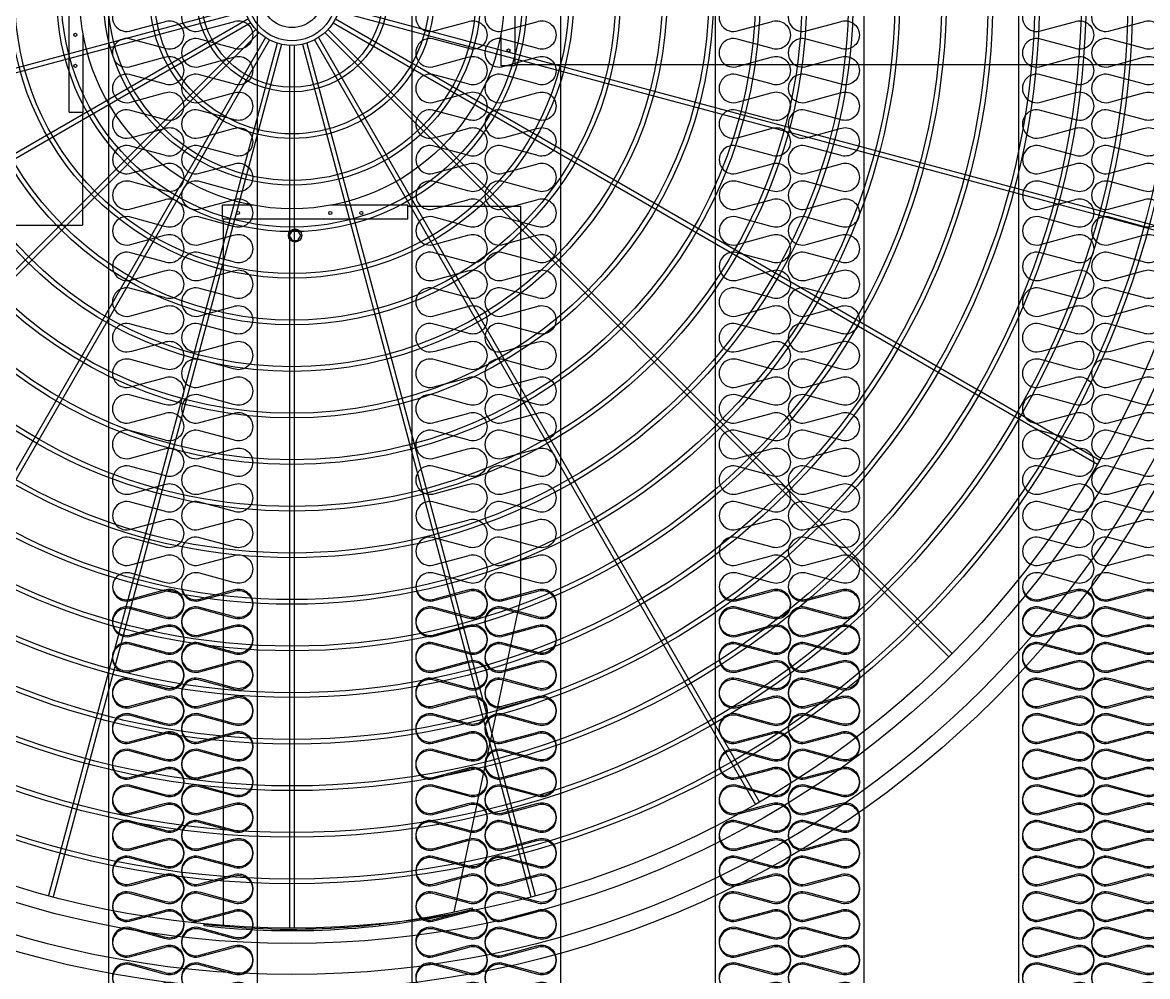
# Model space of a CAD drawing. Header units: millimetres. Extents: x 3692 to 33099, y 2878 to 23673.
# Drawn here: x 8556 to 9691, y 10086 to 11048 of the extents above; entities that cross this region are included whole.
import ezdxf

# ---------------------------------------------------------------- set-up
doc = ezdxf.new("R2010")
doc.units = ezdxf.units.MM
for name, color, linetype in [('LINE', 7, 'Continuous'), ('SMS', 220, 'Continuous'), ('냉각탑', 4, 'Continuous')]:
    doc.layers.add(name, color=color, linetype=linetype)

# ---------------------------------------------------------------- blocks, each defined once
blk = doc.blocks.new('A$C1FB73ED1')
for p, q in [((1218.4, 1266.6), (120.1, 972.3)), ((1341.6, 1266.6), (2439.9, 972.3)), ((1220, 1260.8), (121.7, 966.5)), ((1224, 1251.1), (239.3, 682.6)), ((1336, 1251.1), (2320.7, 682.6)), ((1340, 1260.8), (2438.3, 966.5)), ((1227, 1245.9), (242.3, 677.4)), ((1233.4, 1237.6), (429.4, 433.6)), ((1237.6, 1233.4), (433.6, 429.4)), ((1322.4, 1233.4), (2126.4, 429.4)), ((1326.6, 1237.6), (2130.6, 433.6)), ((1333, 1245.9), (2317.7, 677.4)), ((1245.9, 1227), (677.4, 242.3)), ((1251.1, 1224), (682.6, 239.3)), ((1260.8, 1220), (966.5, 121.7)), ((1266.6, 1218.4), (972.3, 120.1)), ((1293.4, 1218.4), (1587.7, 120.1)), ((1299.2, 1220), (1593.5, 121.7)), ((1308.9, 1224), (1877.4, 239.3)), ((1314.1, 1227), (1882.6, 242.3)), ((1277, 1217.1), (1277, 80)), ((1283, 1217.1), (1283, 80))]:
    blk.add_line(p, q)
for radius in [1280, 1260, 1220, 1200]:
    blk.add_circle((1280, 1280), radius)
at = {"ltscale": 5}
for radius in [1143, 1137, 1083, 1077, 1023, 1017, 963, 957, 903, 897, 843, 837, 783, 777, 723, 717, 663, 657, 603, 597, 543, 537, 483, 477, 423, 417, 363, 357, 303, 297, 243, 237, 183, 177, 123, 117, 63, 57, 40]:
    blk.add_circle((1280, 1280), radius, dxfattribs=at)
at = {"color": 7}
blk.add_circle((1280, 1280), 273.5, dxfattribs=at)
at = {"layer": 'LINE', "color": 7}
for p, q in [((1567, 1429.2), (1567, 1190.6)), ((1567, 1429.2), (1567, 1190.6)), ((993, 1130.8), (993, 1369.4)), ((993, 1130.8), (993, 1369.4)), ((993, 1130.8), (993, 1369.4)), ((993, 1130.8), (993, 1369.4)), ((1011, 1130.8), (1011, 1230.5)), ((1011, 1130.8), (1011, 1230.5)), ((1011, 1130.8), (1011, 1230.5)), ((1011, 1130.8), (1011, 1230.5)), ((1549, 1230.5), (1549, 1190.6)), ((1549, 1230.5), (1549, 1190.6)), ((1567, 1190.6), (1549, 1190.6)), ((1567, 1190.6), (1549, 1190.6)), ((2475.6, 1191.8), (1567, 1191.8)), ((993, 1130.8), (1011, 1130.8)), ((993, 1130.8), (1011, 1130.8)), ((993, 1130.8), (1011, 1130.8)), ((993, 1130.8), (1011, 1130.8)), ((1010, 1130.8), (1010, 985.2)), ((1010, 1130.8), (1010, 985.2)), ((1010, 1130.8), (1010, 985.2)), ((1010, 1130.8), (1010, 985.2)), ((1230.5, 1011), (1190.6, 1011)), ((1190.6, 993), (1190.6, 1011)), ((1230.5, 1011), (1190.6, 1011)), ((1190.6, 993), (1190.6, 1011)), ((1429.2, 1011), (1329.5, 1011)), ((1429.2, 1011), (1329.5, 1011)), ((1429.2, 993), (1429.2, 1011)), ((1429.2, 993), (1429.2, 1011)), ((1429.2, 1010), (1574.8, 1010)), ((1429.2, 1010), (1574.8, 1010)), ((1574.8, 506.6), (1574.8, 1010)), ((1429.2, 993), (1190.6, 993)), ((1429.2, 993), (1190.6, 993)), ((1191.8, 82.5), (1191.8, 993)), ((508.5, 985.2), (1010, 985.2)), ((508.5, 985.2), (1010, 985.2)), ((1574.8, 506.6), (1488.5, 100.6)), ((1512.8, 104.1), (1512.8, 106.1)), ((1166.8, 83), (1166.8, 85)), ((1393.2, 83), (1393.2, 85))]:
    blk.add_line(p, q, dxfattribs=at)
blk.add_lwpolyline([(1287.7, 965.6), (1291.5, 972.1), (1287.7, 978.6), (1280.2, 978.6), (1276.5, 972.1), (1280.2, 965.6)], close=True, dxfattribs=at)
blk.add_lwpolyline([(1287.7, 965.6), (1291.5, 972.1), (1287.7, 978.6), (1280.2, 978.6), (1276.5, 972.1), (1280.2, 965.6)], close=True, dxfattribs=at)
for centre, radius in [((1001, 1230.6), 2), ((1001, 1230.6), 2), ((1001, 1230.6), 2), ((1001, 1230.6), 2), ((1559, 1210.4), 2), ((1559, 1210.4), 2), ((1001, 1190.6), 2), ((1001, 1190.6), 2), ((1001, 1190.6), 2), ((1001, 1190.6), 2), ((1210.4, 1001), 2), ((1210.4, 1001), 2), ((1329.4, 1001), 2), ((1329.4, 1001), 2), ((1369.4, 1001), 2), ((1369.4, 1001), 2), ((1284, 972.1), 8.5), ((1284, 972.1), 8.5)]:
    blk.add_circle(centre, radius, dxfattribs=at)
for radius, start, end in [(998, 263.4876, 283.487), (1000, 263.5007, 283.4595)]:
    blk.add_arc((1280, 1076.6), radius, start, end, dxfattribs=at)
blk = doc.blocks.new('3')
at = {"color": 7}
for p, q in [((8643.3, 12563.4), (8643.3, 9602.7)), ((8793.3, 12563.4), (8793.3, 9602.7)), ((8949.3, 12563.4), (8949.3, 9602.7)), ((9099.3, 12563.4), (9099.3, 9602.7)), ((9255.3, 12563.4), (9255.3, 9602.7)), ((9405.3, 12563.4), (9405.3, 9602.7)), ((9561.3, 12563.4), (9561.3, 9602.7))]:
    blk.add_line(p, q, dxfattribs=at)
at = {"layer": 'SMS', "color": 5}
for points in [[(8666.7, 11067.1, 1.449198), (8666.7, 11040.2), (8699.6, 11049.1, -0.524856), (8719.1, 11035.7, -0.524856), (8699.6, 11022.3), (8666.7, 11031.2, 1.449198), (8666.7, 11004.3), (8699.6, 11013.2, -0.524856), (8719.1, 10999.8, -0.524856), (8699.6, 10986.4), (8666.7, 10995.3, 1.449198), (8666.7, 10968.4), (8699.6, 10977.3, -0.524856), (8719.1, 10963.9, -0.524856), (8699.6, 10950.5), (8666.7, 10959.4, 1.449198), (8666.7, 10932.5), (8699.6, 10941.4, -0.524856), (8719.1, 10928, -0.524856), (8699.6, 10914.5), (8666.7, 10923.4, 1.449198), (8666.7, 10896.6), (8699.6, 10905.5, -0.524856), (8719.1, 10892.1, -0.524856), (8699.6, 10878.6), (8666.7, 10887.5, 1.449198), (8666.7, 10860.7), (8699.6, 10869.6, -0.524856), (8719.1, 10856.2, -0.524856), (8699.6, 10842.7), (8666.7, 10851.6, 1.449198), (8666.7, 10824.8), (8699.6, 10833.7, -0.524856), (8719.1, 10820.2, -0.524856), (8699.6, 10806.8), (8666.7, 10815.7, 1.449198), (8666.7, 10788.9), (8699.6, 10797.8, -0.524856), (8719.1, 10784.3, -0.524856), (8699.6, 10770.9), (8666.7, 10779.8, 1.449198), (8666.7, 10752.9), (8699.6, 10761.9, -0.524856), (8719.1, 10748.4, -0.524856), (8699.6, 10735), (8666.7, 10743.9, 1.449198), (8666.7, 10717), (8699.6, 10725.9, -0.524856), (8719.1, 10712.5, -0.524856), (8699.6, 10699.1), (8666.7, 10708, 1.449198), (8666.7, 10681.1), (8699.6, 10690, -0.524856), (8719.1, 10676.6, -0.524856), (8699.6, 10663.2), (8666.7, 10672.1, 1.449198), (8666.7, 10645.2), (8699.6, 10654.1, -0.524856), (8719.1, 10640.7, -0.524856), (8699.6, 10627.3), (8666.7, 10636.2, 1.449198), (8666.7, 10609.3), (8699.6, 10618.2, -0.524856), (8719.1, 10604.8, -0.524856), (8699.6, 10591.4), (8666.7, 10600.3, 1.449198), (8666.7, 10573.4), (8699.6, 10582.3, -0.524856), (8719.1, 10568.9, -0.524856), (8699.6, 10555.4), (8666.7, 10564.3, 1.449198), (8666.7, 10537.5), (8699.6, 10546.4, -0.524856), (8719.1, 10533, -0.524856), (8699.6, 10519.5), (8666.7, 10528.4, 1.449198), (8666.7, 10501.6), (8699.6, 10510.5, -0.524856), (8719.1, 10497.1, -0.524856), (8699.6, 10483.6), (8666.7, 10492.5, 1.449198), (8666.7, 10465.7), (8699.6, 10474.6, -0.524856), (8719.1, 10461.1, -0.524856), (8699.6, 10447.7), (8666.7, 10456.6, 1.449198), (8666.7, 10429.8), (8699.6, 10438.7, -0.524856), (8719.1, 10425.2, -0.524856), (8699.6, 10411.8), (8666.7, 10420.7, 1.449198), (8666.7, 10393.8), (8699.6, 10402.8, -0.524856), (8719.1, 10389.3, -0.524856), (8699.6, 10375.9), (8666.7, 10384.8, 1.449198), (8666.7, 10357.9), (8699.6, 10366.8, -0.524856), (8719.1, 10353.4, -0.524856), (8699.6, 10340), (8666.7, 10348.9, 1.449198), (8666.7, 10322), (8699.6, 10330.9, -0.524856), (8719.1, 10317.5, -0.524856), (8699.6, 10304.1), (8666.7, 10313, 1.449198), (8666.7, 10286.1), (8699.6, 10295, -0.524856), (8719.1, 10281.6, -0.524856), (8699.6, 10268.2), (8666.7, 10277.1, 1.449198), (8666.7, 10250.2), (8699.6, 10259.1, -0.524856), (8719.1, 10245.7, -0.524856), (8699.6, 10232.3), (8666.7, 10241.2, 1.449198), (8666.7, 10214.3), (8699.6, 10223.2, -0.524856), (8719.1, 10209.8, -0.524856), (8699.6, 10196.3), (8666.7, 10205.2, 1.449198), (8666.7, 10178.4), (8699.6, 10187.3, -0.524856), (8719.1, 10173.9, -0.524856), (8699.6, 10160.4), (8666.7, 10169.3, 1.449198), (8666.7, 10142.5), (8699.6, 10151.4, -0.524856), (8719.1, 10138, -0.524856), (8699.6, 10124.5), (8666.7, 10133.4, 1.449198), (8666.7, 10106.6), (8699.6, 10115.5, -0.524856), (8719.1, 10102, -0.524856), (8699.6, 10088.6), (8666.7, 10097.5, 0.440524), (8647.8, 10088, 0.440524)], [(8736.4, 11067.1, 1.449198), (8736.4, 11040.2), (8769.3, 11049.1, -0.524856), (8788.7, 11035.7, -0.524856), (8769.3, 11022.3), (8736.4, 11031.2, 1.449198), (8736.4, 11004.3), (8769.3, 11013.2, -0.524856), (8788.7, 10999.8, -0.524856), (8769.3, 10986.4), (8736.4, 10995.3, 1.449198), (8736.4, 10968.4), (8769.3, 10977.3, -0.524856), (8788.7, 10963.9, -0.524856), (8769.3, 10950.5), (8736.4, 10959.4, 1.449198), (8736.4, 10932.5), (8769.3, 10941.4, -0.524856), (8788.7, 10928, -0.524856), (8769.3, 10914.5), (8736.4, 10923.4, 1.449198), (8736.4, 10896.6), (8769.3, 10905.5, -0.524856), (8788.7, 10892.1, -0.524856), (8769.3, 10878.6), (8736.4, 10887.5, 1.449198), (8736.4, 10860.7), (8769.3, 10869.6, -0.524856), (8788.7, 10856.2, -0.524856), (8769.3, 10842.7), (8736.4, 10851.6, 1.449198), (8736.4, 10824.8), (8769.3, 10833.7, -0.524856), (8788.7, 10820.2, -0.524856), (8769.3, 10806.8), (8736.4, 10815.7, 1.449198), (8736.4, 10788.9), (8769.3, 10797.8, -0.524856), (8788.7, 10784.3, -0.524856), (8769.3, 10770.9), (8736.4, 10779.8, 1.449198), (8736.4, 10752.9), (8769.3, 10761.9, -0.524856), (8788.7, 10748.4, -0.524856), (8769.3, 10735), (8736.4, 10743.9, 1.449198), (8736.4, 10717), (8769.3, 10725.9, -0.524856), (8788.7, 10712.5, -0.524856), (8769.3, 10699.1), (8736.4, 10708, 1.449198), (8736.4, 10681.1), (8769.3, 10690, -0.524856), (8788.7, 10676.6, -0.524856), (8769.3, 10663.2), (8736.4, 10672.1, 1.449198), (8736.4, 10645.2), (8769.3, 10654.1, -0.524856), (8788.7, 10640.7, -0.524856), (8769.3, 10627.3), (8736.4, 10636.2, 1.449198), (8736.4, 10609.3), (8769.3, 10618.2, -0.524856), (8788.7, 10604.8, -0.524856), (8769.3, 10591.4), (8736.4, 10600.3, 1.449198), (8736.4, 10573.4), (8769.3, 10582.3, -0.524856), (8788.7, 10568.9, -0.524856), (8769.3, 10555.4), (8736.4, 10564.3, 1.449198), (8736.4, 10537.5), (8769.3, 10546.4, -0.524856), (8788.7, 10533, -0.524856), (8769.3, 10519.5), (8736.4, 10528.4, 1.449198), (8736.4, 10501.6), (8769.3, 10510.5, -0.524856), (8788.7, 10497.1, -0.524856), (8769.3, 10483.6), (8736.4, 10492.5, 1.449198), (8736.4, 10465.7), (8769.3, 10474.6, -0.524856), (8788.7, 10461.1, -0.524856), (8769.3, 10447.7), (8736.4, 10456.6, 1.449198), (8736.4, 10429.8), (8769.3, 10438.7, -0.524856), (8788.7, 10425.2, -0.524856), (8769.3, 10411.8), (8736.4, 10420.7, 1.449198), (8736.4, 10393.8), (8769.3, 10402.8, -0.524856), (8788.7, 10389.3, -0.524856), (8769.3, 10375.9), (8736.4, 10384.8, 1.449198), (8736.4, 10357.9), (8769.3, 10366.8, -0.524856), (8788.7, 10353.4, -0.524856), (8769.3, 10340), (8736.4, 10348.9, 1.449198), (8736.4, 10322), (8769.3, 10330.9, -0.524856), (8788.7, 10317.5, -0.524856), (8769.3, 10304.1), (8736.4, 10313, 1.449198), (8736.4, 10286.1), (8769.3, 10295, -0.524856), (8788.7, 10281.6, -0.524856), (8769.3, 10268.2), (8736.4, 10277.1, 1.449198), (8736.4, 10250.2), (8769.3, 10259.1, -0.524856), (8788.7, 10245.7, -0.524856), (8769.3, 10232.3), (8736.4, 10241.2, 1.449198), (8736.4, 10214.3), (8769.3, 10223.2, -0.524856), (8788.7, 10209.8, -0.524856), (8769.3, 10196.3), (8736.4, 10205.2, 1.449198), (8736.4, 10178.4), (8769.3, 10187.3, -0.524856), (8788.7, 10173.9, -0.524856), (8769.3, 10160.4), (8736.4, 10169.3, 1.449198), (8736.4, 10142.5), (8769.3, 10151.4, -0.524856), (8788.7, 10138, -0.524856), (8769.3, 10124.5), (8736.4, 10133.4, 1.449198), (8736.4, 10106.6), (8769.3, 10115.5, -0.524856), (8788.7, 10102, -0.524856), (8769.3, 10088.6), (8736.4, 10097.5, 0.440524), (8717.4, 10088, 0.440524)], [(8972.7, 11067.1, 1.449198), (8972.7, 11040.2), (9005.6, 11049.1, -0.524856), (9025.1, 11035.7, -0.524856), (9005.6, 11022.3), (8972.7, 11031.2, 1.449198), (8972.7, 11004.3), (9005.6, 11013.2, -0.524856), (9025.1, 10999.8, -0.524856), (9005.6, 10986.4), (8972.7, 10995.3, 1.449198), (8972.7, 10968.4), (9005.6, 10977.3, -0.524856), (9025.1, 10963.9, -0.524856), (9005.6, 10950.5), (8972.7, 10959.4, 1.449198), (8972.7, 10932.5), (9005.6, 10941.4, -0.524856), (9025.1, 10928, -0.524856), (9005.6, 10914.5), (8972.7, 10923.4, 1.449198), (8972.7, 10896.6), (9005.6, 10905.5, -0.524856), (9025.1, 10892.1, -0.524856), (9005.6, 10878.6), (8972.7, 10887.5, 1.449198), (8972.7, 10860.7), (9005.6, 10869.6, -0.524856), (9025.1, 10856.2, -0.524856), (9005.6, 10842.7), (8972.7, 10851.6, 1.449198), (8972.7, 10824.8), (9005.6, 10833.7, -0.524856), (9025.1, 10820.2, -0.524856), (9005.6, 10806.8), (8972.7, 10815.7, 1.449198), (8972.7, 10788.9), (9005.6, 10797.8, -0.524856), (9025.1, 10784.3, -0.524856), (9005.6, 10770.9), (8972.7, 10779.8, 1.449198), (8972.7, 10752.9), (9005.6, 10761.9, -0.524856), (9025.1, 10748.4, -0.524856), (9005.6, 10735), (8972.7, 10743.9, 1.449198), (8972.7, 10717), (9005.6, 10725.9, -0.524856), (9025.1, 10712.5, -0.524856), (9005.6, 10699.1), (8972.7, 10708, 1.449198), (8972.7, 10681.1), (9005.6, 10690, -0.524856), (9025.1, 10676.6, -0.524856), (9005.6, 10663.2), (8972.7, 10672.1, 1.449198), (8972.7, 10645.2), (9005.6, 10654.1, -0.524856), (9025.1, 10640.7, -0.524856), (9005.6, 10627.3), (8972.7, 10636.2, 1.449198), (8972.7, 10609.3), (9005.6, 10618.2, -0.524856), (9025.1, 10604.8, -0.524856), (9005.6, 10591.4), (8972.7, 10600.3, 1.449198), (8972.7, 10573.4), (9005.6, 10582.3, -0.524856), (9025.1, 10568.9, -0.524856), (9005.6, 10555.4), (8972.7, 10564.3, 1.449198), (8972.7, 10537.5), (9005.6, 10546.4, -0.524856), (9025.1, 10533, -0.524856), (9005.6, 10519.5), (8972.7, 10528.4, 1.449198), (8972.7, 10501.6), (9005.6, 10510.5, -0.524856), (9025.1, 10497.1, -0.524856), (9005.6, 10483.6), (8972.7, 10492.5, 1.449198), (8972.7, 10465.7), (9005.6, 10474.6, -0.524856), (9025.1, 10461.1, -0.524856), (9005.6, 10447.7), (8972.7, 10456.6, 1.449198), (8972.7, 10429.8), (9005.6, 10438.7, -0.524856), (9025.1, 10425.2, -0.524856), (9005.6, 10411.8), (8972.7, 10420.7, 1.449198), (8972.7, 10393.8), (9005.6, 10402.8, -0.524856), (9025.1, 10389.3, -0.524856), (9005.6, 10375.9), (8972.7, 10384.8, 1.449198), (8972.7, 10357.9), (9005.6, 10366.8, -0.524856), (9025.1, 10353.4, -0.524856), (9005.6, 10340), (8972.7, 10348.9, 1.449198), (8972.7, 10322), (9005.6, 10330.9, -0.524856), (9025.1, 10317.5, -0.524856), (9005.6, 10304.1), (8972.7, 10313, 1.449198), (8972.7, 10286.1), (9005.6, 10295, -0.524856), (9025.1, 10281.6, -0.524856), (9005.6, 10268.2), (8972.7, 10277.1, 1.449198), (8972.7, 10250.2), (9005.6, 10259.1, -0.524856), (9025.1, 10245.7, -0.524856), (9005.6, 10232.3), (8972.7, 10241.2, 1.449198), (8972.7, 10214.3), (9005.6, 10223.2, -0.524856), (9025.1, 10209.8, -0.524856), (9005.6, 10196.3), (8972.7, 10205.2, 1.449198), (8972.7, 10178.4), (9005.6, 10187.3, -0.524856), (9025.1, 10173.9, -0.524856), (9005.6, 10160.4), (8972.7, 10169.3, 1.449198), (8972.7, 10142.5), (9005.6, 10151.4, -0.524856), (9025.1, 10138, -0.524856), (9005.6, 10124.5), (8972.7, 10133.4, 1.449198), (8972.7, 10106.6), (9005.6, 10115.5, -0.524856), (9025.1, 10102, -0.524856), (9005.6, 10088.6), (8972.7, 10097.5, 0.440524), (8953.8, 10088, 0.440524)], [(9042.4, 11067.1, 1.449198), (9042.4, 11040.2), (9075.3, 11049.1, -0.524856), (9094.7, 11035.7, -0.524856), (9075.3, 11022.3), (9042.4, 11031.2, 1.449198), (9042.4, 11004.3), (9075.3, 11013.2, -0.524856), (9094.7, 10999.8, -0.524856), (9075.3, 10986.4), (9042.4, 10995.3, 1.449198), (9042.4, 10968.4), (9075.3, 10977.3, -0.524856), (9094.7, 10963.9, -0.524856), (9075.3, 10950.5), (9042.4, 10959.4, 1.449198), (9042.4, 10932.5), (9075.3, 10941.4, -0.524856), (9094.7, 10928, -0.524856), (9075.3, 10914.5), (9042.4, 10923.4, 1.449198), (9042.4, 10896.6), (9075.3, 10905.5, -0.524856), (9094.7, 10892.1, -0.524856), (9075.3, 10878.6), (9042.4, 10887.5, 1.449198), (9042.4, 10860.7), (9075.3, 10869.6, -0.524856), (9094.7, 10856.2, -0.524856), (9075.3, 10842.7), (9042.4, 10851.6, 1.449198), (9042.4, 10824.8), (9075.3, 10833.7, -0.524856), (9094.7, 10820.2, -0.524856), (9075.3, 10806.8), (9042.4, 10815.7, 1.449198), (9042.4, 10788.9), (9075.3, 10797.8, -0.524856), (9094.7, 10784.3, -0.524856), (9075.3, 10770.9), (9042.4, 10779.8, 1.449198), (9042.4, 10752.9), (9075.3, 10761.9, -0.524856), (9094.7, 10748.4, -0.524856), (9075.3, 10735), (9042.4, 10743.9, 1.449198), (9042.4, 10717), (9075.3, 10725.9, -0.524856), (9094.7, 10712.5, -0.524856), (9075.3, 10699.1), (9042.4, 10708, 1.449198), (9042.4, 10681.1), (9075.3, 10690, -0.524856), (9094.7, 10676.6, -0.524856), (9075.3, 10663.2), (9042.4, 10672.1, 1.449198), (9042.4, 10645.2), (9075.3, 10654.1, -0.524856), (9094.7, 10640.7, -0.524856), (9075.3, 10627.3), (9042.4, 10636.2, 1.449198), (9042.4, 10609.3), (9075.3, 10618.2, -0.524856), (9094.7, 10604.8, -0.524856), (9075.3, 10591.4), (9042.4, 10600.3, 1.449198), (9042.4, 10573.4), (9075.3, 10582.3, -0.524856), (9094.7, 10568.9, -0.524856), (9075.3, 10555.4), (9042.4, 10564.3, 1.449198), (9042.4, 10537.5), (9075.3, 10546.4, -0.524856), (9094.7, 10533, -0.524856), (9075.3, 10519.5), (9042.4, 10528.4, 1.449198), (9042.4, 10501.6), (9075.3, 10510.5, -0.524856), (9094.7, 10497.1, -0.524856), (9075.3, 10483.6), (9042.4, 10492.5, 1.449198), (9042.4, 10465.7), (9075.3, 10474.6, -0.524856), (9094.7, 10461.1, -0.524856), (9075.3, 10447.7), (9042.4, 10456.6, 1.449198), (9042.4, 10429.8), (9075.3, 10438.7, -0.524856), (9094.7, 10425.2, -0.524856), (9075.3, 10411.8), (9042.4, 10420.7, 1.449198), (9042.4, 10393.8), (9075.3, 10402.8, -0.524856), (9094.7, 10389.3, -0.524856), (9075.3, 10375.9), (9042.4, 10384.8, 1.449198), (9042.4, 10357.9), (9075.3, 10366.8, -0.524856), (9094.7, 10353.4, -0.524856), (9075.3, 10340), (9042.4, 10348.9, 1.449198), (9042.4, 10322), (9075.3, 10330.9, -0.524856), (9094.7, 10317.5, -0.524856), (9075.3, 10304.1), (9042.4, 10313, 1.449198), (9042.4, 10286.1), (9075.3, 10295, -0.524856), (9094.7, 10281.6, -0.524856), (9075.3, 10268.2), (9042.4, 10277.1, 1.449198), (9042.4, 10250.2), (9075.3, 10259.1, -0.524856), (9094.7, 10245.7, -0.524856), (9075.3, 10232.3), (9042.4, 10241.2, 1.449198), (9042.4, 10214.3), (9075.3, 10223.2, -0.524856), (9094.7, 10209.8, -0.524856), (9075.3, 10196.3), (9042.4, 10205.2, 1.449198), (9042.4, 10178.4), (9075.3, 10187.3, -0.524856), (9094.7, 10173.9, -0.524856), (9075.3, 10160.4), (9042.4, 10169.3, 1.449198), (9042.4, 10142.5), (9075.3, 10151.4, -0.524856), (9094.7, 10138, -0.524856), (9075.3, 10124.5), (9042.4, 10133.4, 1.449198), (9042.4, 10106.6), (9075.3, 10115.5, -0.524856), (9094.7, 10102, -0.524856), (9075.3, 10088.6), (9042.4, 10097.5, 0.440524), (9023.4, 10088, 0.440524)], [(9278.7, 11067.1, 1.449198), (9278.7, 11040.2), (9311.6, 11049.1, -0.524856), (9331.1, 11035.7, -0.524856), (9311.6, 11022.3), (9278.7, 11031.2, 1.449198), (9278.7, 11004.3), (9311.6, 11013.2, -0.524856), (9331.1, 10999.8, -0.524856), (9311.6, 10986.4), (9278.7, 10995.3, 1.449198), (9278.7, 10968.4), (9311.6, 10977.3, -0.524856), (9331.1, 10963.9, -0.524856), (9311.6, 10950.5), (9278.7, 10959.4, 1.449198), (9278.7, 10932.5), (9311.6, 10941.4, -0.524856), (9331.1, 10928, -0.524856), (9311.6, 10914.5), (9278.7, 10923.4, 1.449198), (9278.7, 10896.6), (9311.6, 10905.5, -0.524856), (9331.1, 10892.1, -0.524856), (9311.6, 10878.6), (9278.7, 10887.5, 1.449198), (9278.7, 10860.7), (9311.6, 10869.6, -0.524856), (9331.1, 10856.2, -0.524856), (9311.6, 10842.7), (9278.7, 10851.6, 1.449198), (9278.7, 10824.8), (9311.6, 10833.7, -0.524856), (9331.1, 10820.2, -0.524856), (9311.6, 10806.8), (9278.7, 10815.7, 1.449198), (9278.7, 10788.9), (9311.6, 10797.8, -0.524856), (9331.1, 10784.3, -0.524856), (9311.6, 10770.9), (9278.7, 10779.8, 1.449198), (9278.7, 10752.9), (9311.6, 10761.9, -0.524856), (9331.1, 10748.4, -0.524856), (9311.6, 10735), (9278.7, 10743.9, 1.449198), (9278.7, 10717), (9311.6, 10725.9, -0.524856), (9331.1, 10712.5, -0.524856), (9311.6, 10699.1), (9278.7, 10708, 1.449198), (9278.7, 10681.1), (9311.6, 10690, -0.524856), (9331.1, 10676.6, -0.524856), (9311.6, 10663.2), (9278.7, 10672.1, 1.449198), (9278.7, 10645.2), (9311.6, 10654.1, -0.524856), (9331.1, 10640.7, -0.524856), (9311.6, 10627.3), (9278.7, 10636.2, 1.449198), (9278.7, 10609.3), (9311.6, 10618.2, -0.524856), (9331.1, 10604.8, -0.524856), (9311.6, 10591.4), (9278.7, 10600.3, 1.449198), (9278.7, 10573.4), (9311.6, 10582.3, -0.524856), (9331.1, 10568.9, -0.524856), (9311.6, 10555.4), (9278.7, 10564.3, 1.449198), (9278.7, 10537.5), (9311.6, 10546.4, -0.524856), (9331.1, 10533, -0.524856), (9311.6, 10519.5), (9278.7, 10528.4, 1.449198), (9278.7, 10501.6), (9311.6, 10510.5, -0.524856), (9331.1, 10497.1, -0.524856), (9311.6, 10483.6), (9278.7, 10492.5, 1.449198), (9278.7, 10465.7), (9311.6, 10474.6, -0.524856), (9331.1, 10461.1, -0.524856), (9311.6, 10447.7), (9278.7, 10456.6, 1.449198), (9278.7, 10429.8), (9311.6, 10438.7, -0.524856), (9331.1, 10425.2, -0.524856), (9311.6, 10411.8), (9278.7, 10420.7, 1.449198), (9278.7, 10393.8), (9311.6, 10402.8, -0.524856), (9331.1, 10389.3, -0.524856), (9311.6, 10375.9), (9278.7, 10384.8, 1.449198), (9278.7, 10357.9), (9311.6, 10366.8, -0.524856), (9331.1, 10353.4, -0.524856), (9311.6, 10340), (9278.7, 10348.9, 1.449198), (9278.7, 10322), (9311.6, 10330.9, -0.524856), (9331.1, 10317.5, -0.524856), (9311.6, 10304.1), (9278.7, 10313, 1.449198), (9278.7, 10286.1), (9311.6, 10295, -0.524856), (9331.1, 10281.6, -0.524856), (9311.6, 10268.2), (9278.7, 10277.1, 1.449198), (9278.7, 10250.2), (9311.6, 10259.1, -0.524856), (9331.1, 10245.7, -0.524856), (9311.6, 10232.3), (9278.7, 10241.2, 1.449198), (9278.7, 10214.3), (9311.6, 10223.2, -0.524856), (9331.1, 10209.8, -0.524856), (9311.6, 10196.3), (9278.7, 10205.2, 1.449198), (9278.7, 10178.4), (9311.6, 10187.3, -0.524856), (9331.1, 10173.9, -0.524856), (9311.6, 10160.4), (9278.7, 10169.3, 1.449198), (9278.7, 10142.5), (9311.6, 10151.4, -0.524856), (9331.1, 10138, -0.524856), (9311.6, 10124.5), (9278.7, 10133.4, 1.449198), (9278.7, 10106.6), (9311.6, 10115.5, -0.524856), (9331.1, 10102, -0.524856), (9311.6, 10088.6), (9278.7, 10097.5, 0.440524), (9259.8, 10088, 0.440524)], [(9348.4, 11067.1, 1.449198), (9348.4, 11040.2), (9381.3, 11049.1, -0.524856), (9400.7, 11035.7, -0.524856), (9381.3, 11022.3), (9348.4, 11031.2, 1.449198), (9348.4, 11004.3), (9381.3, 11013.2, -0.524856), (9400.7, 10999.8, -0.524856), (9381.3, 10986.4), (9348.4, 10995.3, 1.449198), (9348.4, 10968.4), (9381.3, 10977.3, -0.524856), (9400.7, 10963.9, -0.524856), (9381.3, 10950.5), (9348.4, 10959.4, 1.449198), (9348.4, 10932.5), (9381.3, 10941.4, -0.524856), (9400.7, 10928, -0.524856), (9381.3, 10914.5), (9348.4, 10923.4, 1.449198), (9348.4, 10896.6), (9381.3, 10905.5, -0.524856), (9400.7, 10892.1, -0.524856), (9381.3, 10878.6), (9348.4, 10887.5, 1.449198), (9348.4, 10860.7), (9381.3, 10869.6, -0.524856), (9400.7, 10856.2, -0.524856), (9381.3, 10842.7), (9348.4, 10851.6, 1.449198), (9348.4, 10824.8), (9381.3, 10833.7, -0.524856), (9400.7, 10820.2, -0.524856), (9381.3, 10806.8), (9348.4, 10815.7, 1.449198), (9348.4, 10788.9), (9381.3, 10797.8, -0.524856), (9400.7, 10784.3, -0.524856), (9381.3, 10770.9), (9348.4, 10779.8, 1.449198), (9348.4, 10752.9), (9381.3, 10761.9, -0.524856), (9400.7, 10748.4, -0.524856), (9381.3, 10735), (9348.4, 10743.9, 1.449198), (9348.4, 10717), (9381.3, 10725.9, -0.524856), (9400.7, 10712.5, -0.524856), (9381.3, 10699.1), (9348.4, 10708, 1.449198), (9348.4, 10681.1), (9381.3, 10690, -0.524856), (9400.7, 10676.6, -0.524856), (9381.3, 10663.2), (9348.4, 10672.1, 1.449198), (9348.4, 10645.2), (9381.3, 10654.1, -0.524856), (9400.7, 10640.7, -0.524856), (9381.3, 10627.3), (9348.4, 10636.2, 1.449198), (9348.4, 10609.3), (9381.3, 10618.2, -0.524856), (9400.7, 10604.8, -0.524856), (9381.3, 10591.4), (9348.4, 10600.3, 1.449198), (9348.4, 10573.4), (9381.3, 10582.3, -0.524856), (9400.7, 10568.9, -0.524856), (9381.3, 10555.4), (9348.4, 10564.3, 1.449198), (9348.4, 10537.5), (9381.3, 10546.4, -0.524856), (9400.7, 10533, -0.524856), (9381.3, 10519.5), (9348.4, 10528.4, 1.449198), (9348.4, 10501.6), (9381.3, 10510.5, -0.524856), (9400.7, 10497.1, -0.524856), (9381.3, 10483.6), (9348.4, 10492.5, 1.449198), (9348.4, 10465.7), (9381.3, 10474.6, -0.524856), (9400.7, 10461.1, -0.524856), (9381.3, 10447.7), (9348.4, 10456.6, 1.449198), (9348.4, 10429.8), (9381.3, 10438.7, -0.524856), (9400.7, 10425.2, -0.524856), (9381.3, 10411.8), (9348.4, 10420.7, 1.449198), (9348.4, 10393.8), (9381.3, 10402.8, -0.524856), (9400.7, 10389.3, -0.524856), (9381.3, 10375.9), (9348.4, 10384.8, 1.449198), (9348.4, 10357.9), (9381.3, 10366.8, -0.524856), (9400.7, 10353.4, -0.524856), (9381.3, 10340), (9348.4, 10348.9, 1.449198), (9348.4, 10322), (9381.3, 10330.9, -0.524856), (9400.7, 10317.5, -0.524856), (9381.3, 10304.1), (9348.4, 10313, 1.449198), (9348.4, 10286.1), (9381.3, 10295, -0.524856), (9400.7, 10281.6, -0.524856), (9381.3, 10268.2), (9348.4, 10277.1, 1.449198), (9348.4, 10250.2), (9381.3, 10259.1, -0.524856), (9400.7, 10245.7, -0.524856), (9381.3, 10232.3), (9348.4, 10241.2, 1.449198), (9348.4, 10214.3), (9381.3, 10223.2, -0.524856), (9400.7, 10209.8, -0.524856), (9381.3, 10196.3), (9348.4, 10205.2, 1.449198), (9348.4, 10178.4), (9381.3, 10187.3, -0.524856), (9400.7, 10173.9, -0.524856), (9381.3, 10160.4), (9348.4, 10169.3, 1.449198), (9348.4, 10142.5), (9381.3, 10151.4, -0.524856), (9400.7, 10138, -0.524856), (9381.3, 10124.5), (9348.4, 10133.4, 1.449198), (9348.4, 10106.6), (9381.3, 10115.5, -0.524856), (9400.7, 10102, -0.524856), (9381.3, 10088.6), (9348.4, 10097.5, 0.440524), (9329.4, 10088, 0.440524)], [(9584.7, 11067.1, 1.449198), (9584.7, 11040.2), (9617.6, 11049.1, -0.524856), (9637.1, 11035.7, -0.524856), (9617.6, 11022.3), (9584.7, 11031.2, 1.449198), (9584.7, 11004.3), (9617.6, 11013.2, -0.524856), (9637.1, 10999.8, -0.524856), (9617.6, 10986.4), (9584.7, 10995.3, 1.449198), (9584.7, 10968.4), (9617.6, 10977.3, -0.524856), (9637.1, 10963.9, -0.524856), (9617.6, 10950.5), (9584.7, 10959.4, 1.449198), (9584.7, 10932.5), (9617.6, 10941.4, -0.524856), (9637.1, 10928, -0.524856), (9617.6, 10914.5), (9584.7, 10923.4, 1.449198), (9584.7, 10896.6), (9617.6, 10905.5, -0.524856), (9637.1, 10892.1, -0.524856), (9617.6, 10878.6), (9584.7, 10887.5, 1.449198), (9584.7, 10860.7), (9617.6, 10869.6, -0.524856), (9637.1, 10856.2, -0.524856), (9617.6, 10842.7), (9584.7, 10851.6, 1.449198), (9584.7, 10824.8), (9617.6, 10833.7, -0.524856), (9637.1, 10820.2, -0.524856), (9617.6, 10806.8), (9584.7, 10815.7, 1.449198), (9584.7, 10788.9), (9617.6, 10797.8, -0.524856), (9637.1, 10784.3, -0.524856), (9617.6, 10770.9), (9584.7, 10779.8, 1.449198), (9584.7, 10752.9), (9617.6, 10761.9, -0.524856), (9637.1, 10748.4, -0.524856), (9617.6, 10735), (9584.7, 10743.9, 1.449198), (9584.7, 10717), (9617.6, 10725.9, -0.524856), (9637.1, 10712.5, -0.524856), (9617.6, 10699.1), (9584.7, 10708, 1.449198), (9584.7, 10681.1), (9617.6, 10690, -0.524856), (9637.1, 10676.6, -0.524856), (9617.6, 10663.2), (9584.7, 10672.1, 1.449198), (9584.7, 10645.2), (9617.6, 10654.1, -0.524856), (9637.1, 10640.7, -0.524856), (9617.6, 10627.3), (9584.7, 10636.2, 1.449198), (9584.7, 10609.3), (9617.6, 10618.2, -0.524856), (9637.1, 10604.8, -0.524856), (9617.6, 10591.4), (9584.7, 10600.3, 1.449198), (9584.7, 10573.4), (9617.6, 10582.3, -0.524856), (9637.1, 10568.9, -0.524856), (9617.6, 10555.4), (9584.7, 10564.3, 1.449198), (9584.7, 10537.5), (9617.6, 10546.4, -0.524856), (9637.1, 10533, -0.524856), (9617.6, 10519.5), (9584.7, 10528.4, 1.449198), (9584.7, 10501.6), (9617.6, 10510.5, -0.524856), (9637.1, 10497.1, -0.524856), (9617.6, 10483.6), (9584.7, 10492.5, 1.449198), (9584.7, 10465.7), (9617.6, 10474.6, -0.524856), (9637.1, 10461.1, -0.524856), (9617.6, 10447.7), (9584.7, 10456.6, 1.449198), (9584.7, 10429.8), (9617.6, 10438.7, -0.524856), (9637.1, 10425.2, -0.524856), (9617.6, 10411.8), (9584.7, 10420.7, 1.449198), (9584.7, 10393.8), (9617.6, 10402.8, -0.524856), (9637.1, 10389.3, -0.524856), (9617.6, 10375.9), (9584.7, 10384.8, 1.449198), (9584.7, 10357.9), (9617.6, 10366.8, -0.524856), (9637.1, 10353.4, -0.524856), (9617.6, 10340), (9584.7, 10348.9, 1.449198), (9584.7, 10322), (9617.6, 10330.9, -0.524856), (9637.1, 10317.5, -0.524856), (9617.6, 10304.1), (9584.7, 10313, 1.449198), (9584.7, 10286.1), (9617.6, 10295, -0.524856), (9637.1, 10281.6, -0.524856), (9617.6, 10268.2), (9584.7, 10277.1, 1.449198), (9584.7, 10250.2), (9617.6, 10259.1, -0.524856), (9637.1, 10245.7, -0.524856), (9617.6, 10232.3), (9584.7, 10241.2, 1.449198), (9584.7, 10214.3), (9617.6, 10223.2, -0.524856), (9637.1, 10209.8, -0.524856), (9617.6, 10196.3), (9584.7, 10205.2, 1.449198), (9584.7, 10178.4), (9617.6, 10187.3, -0.524856), (9637.1, 10173.9, -0.524856), (9617.6, 10160.4), (9584.7, 10169.3, 1.449198), (9584.7, 10142.5), (9617.6, 10151.4, -0.524856), (9637.1, 10138, -0.524856), (9617.6, 10124.5), (9584.7, 10133.4, 1.449198), (9584.7, 10106.6), (9617.6, 10115.5, -0.524856), (9637.1, 10102, -0.524856), (9617.6, 10088.6), (9584.7, 10097.5, 0.440524), (9565.8, 10088, 0.440524)], [(9654.4, 11067.1, 1.449198), (9654.4, 11040.2), (9687.3, 11049.1, -0.524856), (9706.7, 11035.7, -0.524856), (9687.3, 11022.3), (9654.4, 11031.2, 1.449198), (9654.4, 11004.3), (9687.3, 11013.2, -0.524856), (9706.7, 10999.8, -0.524856), (9687.3, 10986.4), (9654.4, 10995.3, 1.449198), (9654.4, 10968.4), (9687.3, 10977.3, -0.524856), (9706.7, 10963.9, -0.524856), (9687.3, 10950.5), (9654.4, 10959.4, 1.449198), (9654.4, 10932.5), (9687.3, 10941.4, -0.524856), (9706.7, 10928, -0.524856), (9687.3, 10914.5), (9654.4, 10923.4, 1.449198), (9654.4, 10896.6), (9687.3, 10905.5, -0.524856), (9706.7, 10892.1, -0.524856), (9687.3, 10878.6), (9654.4, 10887.5, 1.449198), (9654.4, 10860.7), (9687.3, 10869.6, -0.524856), (9706.7, 10856.2, -0.524856), (9687.3, 10842.7), (9654.4, 10851.6, 1.449198), (9654.4, 10824.8), (9687.3, 10833.7, -0.524856), (9706.7, 10820.2, -0.524856), (9687.3, 10806.8), (9654.4, 10815.7, 1.449198), (9654.4, 10788.9), (9687.3, 10797.8, -0.524856), (9706.7, 10784.3, -0.524856), (9687.3, 10770.9), (9654.4, 10779.8, 1.449198), (9654.4, 10752.9), (9687.3, 10761.9, -0.524856), (9706.7, 10748.4, -0.524856), (9687.3, 10735), (9654.4, 10743.9, 1.449198), (9654.4, 10717), (9687.3, 10725.9, -0.524856), (9706.7, 10712.5, -0.524856), (9687.3, 10699.1), (9654.4, 10708, 1.449198), (9654.4, 10681.1), (9687.3, 10690, -0.524856), (9706.7, 10676.6, -0.524856), (9687.3, 10663.2), (9654.4, 10672.1, 1.449198), (9654.4, 10645.2), (9687.3, 10654.1, -0.524856), (9706.7, 10640.7, -0.524856), (9687.3, 10627.3), (9654.4, 10636.2, 1.449198), (9654.4, 10609.3), (9687.3, 10618.2, -0.524856), (9706.7, 10604.8, -0.524856), (9687.3, 10591.4), (9654.4, 10600.3, 1.449198), (9654.4, 10573.4), (9687.3, 10582.3, -0.524856), (9706.7, 10568.9, -0.524856), (9687.3, 10555.4), (9654.4, 10564.3, 1.449198), (9654.4, 10537.5), (9687.3, 10546.4, -0.524856), (9706.7, 10533, -0.524856), (9687.3, 10519.5), (9654.4, 10528.4, 1.449198), (9654.4, 10501.6), (9687.3, 10510.5, -0.524856), (9706.7, 10497.1, -0.524856), (9687.3, 10483.6), (9654.4, 10492.5, 1.449198), (9654.4, 10465.7), (9687.3, 10474.6, -0.524856), (9706.7, 10461.1, -0.524856), (9687.3, 10447.7), (9654.4, 10456.6, 1.449198), (9654.4, 10429.8), (9687.3, 10438.7, -0.524856), (9706.7, 10425.2, -0.524856), (9687.3, 10411.8), (9654.4, 10420.7, 1.449198), (9654.4, 10393.8), (9687.3, 10402.8, -0.524856), (9706.7, 10389.3, -0.524856), (9687.3, 10375.9), (9654.4, 10384.8, 1.449198), (9654.4, 10357.9), (9687.3, 10366.8, -0.524856), (9706.7, 10353.4, -0.524856), (9687.3, 10340), (9654.4, 10348.9, 1.449198), (9654.4, 10322), (9687.3, 10330.9, -0.524856), (9706.7, 10317.5, -0.524856), (9687.3, 10304.1), (9654.4, 10313, 1.449198), (9654.4, 10286.1), (9687.3, 10295, -0.524856), (9706.7, 10281.6, -0.524856), (9687.3, 10268.2), (9654.4, 10277.1, 1.449198), (9654.4, 10250.2), (9687.3, 10259.1, -0.524856), (9706.7, 10245.7, -0.524856), (9687.3, 10232.3), (9654.4, 10241.2, 1.449198), (9654.4, 10214.3), (9687.3, 10223.2, -0.524856), (9706.7, 10209.8, -0.524856), (9687.3, 10196.3), (9654.4, 10205.2, 1.449198), (9654.4, 10178.4), (9687.3, 10187.3, -0.524856), (9706.7, 10173.9, -0.524856), (9687.3, 10160.4), (9654.4, 10169.3, 1.449198), (9654.4, 10142.5), (9687.3, 10151.4, -0.524856), (9706.7, 10138, -0.524856), (9687.3, 10124.5), (9654.4, 10133.4, 1.449198), (9654.4, 10106.6), (9687.3, 10115.5, -0.524856), (9706.7, 10102, -0.524856), (9687.3, 10088.6), (9654.4, 10097.5, 0.440524), (9635.4, 10088, 0.440524)], [(8647.7, 10476.9, 0.446849), (8666.7, 10467), (8699.6, 10476, -0.524856), (8719.1, 10462.5, -0.524856), (8699.6, 10449.1), (8666.7, 10458, 1.449198), (8666.7, 10431.1), (8699.6, 10440, -0.524856), (8719.1, 10426.6, -0.524856), (8699.6, 10413.2), (8666.7, 10422.1, 1.449198), (8666.7, 10395.2), (8699.6, 10404.1, -0.524856), (8719.1, 10390.7, -0.524856), (8699.6, 10377.3), (8666.7, 10386.2, 1.449198), (8666.7, 10359.3), (8699.6, 10368.2, -0.524856), (8719.1, 10354.8, -0.524856), (8699.6, 10341.4), (8666.7, 10350.3, 1.449198), (8666.7, 10323.4), (8699.6, 10332.3, -0.524856), (8719.1, 10318.9, -0.524856), (8699.6, 10305.5), (8666.7, 10314.4, 1.449198), (8666.7, 10287.5), (8699.6, 10296.4, -0.524856), (8719.1, 10283, -0.524856), (8699.6, 10269.5), (8666.7, 10278.4, 1.449198), (8666.7, 10251.6), (8699.6, 10260.5, -0.524856), (8719.1, 10247.1, -0.524856), (8699.6, 10233.6), (8666.7, 10242.5, 1.449198), (8666.7, 10215.7), (8699.6, 10224.6, -0.524856), (8719.1, 10211.2, -0.524856), (8699.6, 10197.7), (8666.7, 10206.6, 1.449198), (8666.7, 10179.8), (8699.6, 10188.7, -0.524856), (8719.1, 10175.2, -0.524856), (8699.6, 10161.8), (8666.7, 10170.7, 1.449198), (8666.7, 10143.9), (8699.6, 10152.8, -0.524856), (8719.1, 10139.3, -0.524856), (8699.6, 10125.9), (8666.7, 10134.8, 1.449198), (8666.7, 10107.9), (8699.6, 10116.9, -0.524856), (8719.1, 10103.4, -0.524856), (8699.6, 10090), (8666.7, 10098.9, 1.449198), (8666.7, 10072)], [(8717.4, 10476.9, 0.446849), (8736.4, 10467), (8769.3, 10476, -0.524856), (8788.7, 10462.5, -0.524856), (8769.3, 10449.1), (8736.4, 10458, 1.449198), (8736.4, 10431.1), (8769.3, 10440, -0.524856), (8788.7, 10426.6, -0.524856), (8769.3, 10413.2), (8736.4, 10422.1, 1.449198), (8736.4, 10395.2), (8769.3, 10404.1, -0.524856), (8788.7, 10390.7, -0.524856), (8769.3, 10377.3), (8736.4, 10386.2, 1.449198), (8736.4, 10359.3), (8769.3, 10368.2, -0.524856), (8788.7, 10354.8, -0.524856), (8769.3, 10341.4), (8736.4, 10350.3, 1.449198), (8736.4, 10323.4), (8769.3, 10332.3, -0.524856), (8788.7, 10318.9, -0.524856), (8769.3, 10305.5), (8736.4, 10314.4, 1.449198), (8736.4, 10287.5), (8769.3, 10296.4, -0.524856), (8788.7, 10283, -0.524856), (8769.3, 10269.5), (8736.4, 10278.4, 1.449198), (8736.4, 10251.6), (8769.3, 10260.5, -0.524856), (8788.7, 10247.1, -0.524856), (8769.3, 10233.6), (8736.4, 10242.5, 1.449198), (8736.4, 10215.7), (8769.3, 10224.6, -0.524856), (8788.7, 10211.2, -0.524856), (8769.3, 10197.7), (8736.4, 10206.6, 1.449198), (8736.4, 10179.8), (8769.3, 10188.7, -0.524856), (8788.7, 10175.2, -0.524856), (8769.3, 10161.8), (8736.4, 10170.7, 1.449198), (8736.4, 10143.9), (8769.3, 10152.8, -0.524856), (8788.7, 10139.3, -0.524856), (8769.3, 10125.9), (8736.4, 10134.8, 1.449198), (8736.4, 10107.9), (8769.3, 10116.9, -0.524856), (8788.7, 10103.4, -0.524856), (8769.3, 10090), (8736.4, 10098.9, 1.449198), (8736.4, 10072)], [(8953.7, 10476.9, 0.446849), (8972.7, 10467), (9005.6, 10476, -0.524856), (9025.1, 10462.5, -0.524856), (9005.6, 10449.1), (8972.7, 10458, 1.449198), (8972.7, 10431.1), (9005.6, 10440, -0.524856), (9025.1, 10426.6, -0.524856), (9005.6, 10413.2), (8972.7, 10422.1, 1.449198), (8972.7, 10395.2), (9005.6, 10404.1, -0.524856), (9025.1, 10390.7, -0.524856), (9005.6, 10377.3), (8972.7, 10386.2, 1.449198), (8972.7, 10359.3), (9005.6, 10368.2, -0.524856), (9025.1, 10354.8, -0.524856), (9005.6, 10341.4), (8972.7, 10350.3, 1.449198), (8972.7, 10323.4), (9005.6, 10332.3, -0.524856), (9025.1, 10318.9, -0.524856), (9005.6, 10305.5), (8972.7, 10314.4, 1.449198), (8972.7, 10287.5), (9005.6, 10296.4, -0.524856), (9025.1, 10283, -0.524856), (9005.6, 10269.5), (8972.7, 10278.4, 1.449198), (8972.7, 10251.6), (9005.6, 10260.5, -0.524856), (9025.1, 10247.1, -0.524856), (9005.6, 10233.6), (8972.7, 10242.5, 1.449198), (8972.7, 10215.7), (9005.6, 10224.6, -0.524856), (9025.1, 10211.2, -0.524856), (9005.6, 10197.7), (8972.7, 10206.6, 1.449198), (8972.7, 10179.8), (9005.6, 10188.7, -0.524856), (9025.1, 10175.2, -0.524856), (9005.6, 10161.8), (8972.7, 10170.7, 1.449198), (8972.7, 10143.9), (9005.6, 10152.8, -0.524856), (9025.1, 10139.3, -0.524856), (9005.6, 10125.9), (8972.7, 10134.8, 1.449198), (8972.7, 10107.9), (9005.6, 10116.9, -0.524856), (9025.1, 10103.4, -0.524856), (9005.6, 10090), (8972.7, 10098.9, 1.449198), (8972.7, 10072)], [(9023.4, 10476.9, 0.446849), (9042.4, 10467), (9075.3, 10476, -0.524856), (9094.7, 10462.5, -0.524856), (9075.3, 10449.1), (9042.4, 10458, 1.449198), (9042.4, 10431.1), (9075.3, 10440, -0.524856), (9094.7, 10426.6, -0.524856), (9075.3, 10413.2), (9042.4, 10422.1, 1.449198), (9042.4, 10395.2), (9075.3, 10404.1, -0.524856), (9094.7, 10390.7, -0.524856), (9075.3, 10377.3), (9042.4, 10386.2, 1.449198), (9042.4, 10359.3), (9075.3, 10368.2, -0.524856), (9094.7, 10354.8, -0.524856), (9075.3, 10341.4), (9042.4, 10350.3, 1.449198), (9042.4, 10323.4), (9075.3, 10332.3, -0.524856), (9094.7, 10318.9, -0.524856), (9075.3, 10305.5), (9042.4, 10314.4, 1.449198), (9042.4, 10287.5), (9075.3, 10296.4, -0.524856), (9094.7, 10283, -0.524856), (9075.3, 10269.5), (9042.4, 10278.4, 1.449198), (9042.4, 10251.6), (9075.3, 10260.5, -0.524856), (9094.7, 10247.1, -0.524856), (9075.3, 10233.6), (9042.4, 10242.5, 1.449198), (9042.4, 10215.7), (9075.3, 10224.6, -0.524856), (9094.7, 10211.2, -0.524856), (9075.3, 10197.7), (9042.4, 10206.6, 1.449198), (9042.4, 10179.8), (9075.3, 10188.7, -0.524856), (9094.7, 10175.2, -0.524856), (9075.3, 10161.8), (9042.4, 10170.7, 1.449198), (9042.4, 10143.9), (9075.3, 10152.8, -0.524856), (9094.7, 10139.3, -0.524856), (9075.3, 10125.9), (9042.4, 10134.8, 1.449198), (9042.4, 10107.9), (9075.3, 10116.9, -0.524856), (9094.7, 10103.4, -0.524856), (9075.3, 10090), (9042.4, 10098.9, 1.449198), (9042.4, 10072)], [(9259.7, 10476.9, 0.446849), (9278.7, 10467), (9311.6, 10476, -0.524856), (9331.1, 10462.5, -0.524856), (9311.6, 10449.1), (9278.7, 10458, 1.449198), (9278.7, 10431.1), (9311.6, 10440, -0.524856), (9331.1, 10426.6, -0.524856), (9311.6, 10413.2), (9278.7, 10422.1, 1.449198), (9278.7, 10395.2), (9311.6, 10404.1, -0.524856), (9331.1, 10390.7, -0.524856), (9311.6, 10377.3), (9278.7, 10386.2, 1.449198), (9278.7, 10359.3), (9311.6, 10368.2, -0.524856), (9331.1, 10354.8, -0.524856), (9311.6, 10341.4), (9278.7, 10350.3, 1.449198), (9278.7, 10323.4), (9311.6, 10332.3, -0.524856), (9331.1, 10318.9, -0.524856), (9311.6, 10305.5), (9278.7, 10314.4, 1.449198), (9278.7, 10287.5), (9311.6, 10296.4, -0.524856), (9331.1, 10283, -0.524856), (9311.6, 10269.5), (9278.7, 10278.4, 1.449198), (9278.7, 10251.6), (9311.6, 10260.5, -0.524856), (9331.1, 10247.1, -0.524856), (9311.6, 10233.6), (9278.7, 10242.5, 1.449198), (9278.7, 10215.7), (9311.6, 10224.6, -0.524856), (9331.1, 10211.2, -0.524856), (9311.6, 10197.7), (9278.7, 10206.6, 1.449198), (9278.7, 10179.8), (9311.6, 10188.7, -0.524856), (9331.1, 10175.2, -0.524856), (9311.6, 10161.8), (9278.7, 10170.7, 1.449198), (9278.7, 10143.9), (9311.6, 10152.8, -0.524856), (9331.1, 10139.3, -0.524856), (9311.6, 10125.9), (9278.7, 10134.8, 1.449198), (9278.7, 10107.9), (9311.6, 10116.9, -0.524856), (9331.1, 10103.4, -0.524856), (9311.6, 10090), (9278.7, 10098.9, 1.449198), (9278.7, 10072)], [(9329.4, 10476.9, 0.446849), (9348.4, 10467), (9381.3, 10476, -0.524856), (9400.7, 10462.5, -0.524856), (9381.3, 10449.1), (9348.4, 10458, 1.449198), (9348.4, 10431.1), (9381.3, 10440, -0.524856), (9400.7, 10426.6, -0.524856), (9381.3, 10413.2), (9348.4, 10422.1, 1.449198), (9348.4, 10395.2), (9381.3, 10404.1, -0.524856), (9400.7, 10390.7, -0.524856), (9381.3, 10377.3), (9348.4, 10386.2, 1.449198), (9348.4, 10359.3), (9381.3, 10368.2, -0.524856), (9400.7, 10354.8, -0.524856), (9381.3, 10341.4), (9348.4, 10350.3, 1.449198), (9348.4, 10323.4), (9381.3, 10332.3, -0.524856), (9400.7, 10318.9, -0.524856), (9381.3, 10305.5), (9348.4, 10314.4, 1.449198), (9348.4, 10287.5), (9381.3, 10296.4, -0.524856), (9400.7, 10283, -0.524856), (9381.3, 10269.5), (9348.4, 10278.4, 1.449198), (9348.4, 10251.6), (9381.3, 10260.5, -0.524856), (9400.7, 10247.1, -0.524856), (9381.3, 10233.6), (9348.4, 10242.5, 1.449198), (9348.4, 10215.7), (9381.3, 10224.6, -0.524856), (9400.7, 10211.2, -0.524856), (9381.3, 10197.7), (9348.4, 10206.6, 1.449198), (9348.4, 10179.8), (9381.3, 10188.7, -0.524856), (9400.7, 10175.2, -0.524856), (9381.3, 10161.8), (9348.4, 10170.7, 1.449198), (9348.4, 10143.9), (9381.3, 10152.8, -0.524856), (9400.7, 10139.3, -0.524856), (9381.3, 10125.9), (9348.4, 10134.8, 1.449198), (9348.4, 10107.9), (9381.3, 10116.9, -0.524856), (9400.7, 10103.4, -0.524856), (9381.3, 10090), (9348.4, 10098.9, 1.449198), (9348.4, 10072)], [(9565.7, 10476.9, 0.446849), (9584.7, 10467), (9617.6, 10476, -0.524856), (9637.1, 10462.5, -0.524856), (9617.6, 10449.1), (9584.7, 10458, 1.449198), (9584.7, 10431.1), (9617.6, 10440, -0.524856), (9637.1, 10426.6, -0.524856), (9617.6, 10413.2), (9584.7, 10422.1, 1.449198), (9584.7, 10395.2), (9617.6, 10404.1, -0.524856), (9637.1, 10390.7, -0.524856), (9617.6, 10377.3), (9584.7, 10386.2, 1.449198), (9584.7, 10359.3), (9617.6, 10368.2, -0.524856), (9637.1, 10354.8, -0.524856), (9617.6, 10341.4), (9584.7, 10350.3, 1.449198), (9584.7, 10323.4), (9617.6, 10332.3, -0.524856), (9637.1, 10318.9, -0.524856), (9617.6, 10305.5), (9584.7, 10314.4, 1.449198), (9584.7, 10287.5), (9617.6, 10296.4, -0.524856), (9637.1, 10283, -0.524856), (9617.6, 10269.5), (9584.7, 10278.4, 1.449198), (9584.7, 10251.6), (9617.6, 10260.5, -0.524856), (9637.1, 10247.1, -0.524856), (9617.6, 10233.6), (9584.7, 10242.5, 1.449198), (9584.7, 10215.7), (9617.6, 10224.6, -0.524856), (9637.1, 10211.2, -0.524856), (9617.6, 10197.7), (9584.7, 10206.6, 1.449198), (9584.7, 10179.8), (9617.6, 10188.7, -0.524856), (9637.1, 10175.2, -0.524856), (9617.6, 10161.8), (9584.7, 10170.7, 1.449198), (9584.7, 10143.9), (9617.6, 10152.8, -0.524856), (9637.1, 10139.3, -0.524856), (9617.6, 10125.9), (9584.7, 10134.8, 1.449198), (9584.7, 10107.9), (9617.6, 10116.9, -0.524856), (9637.1, 10103.4, -0.524856), (9617.6, 10090), (9584.7, 10098.9, 1.449198), (9584.7, 10072)], [(9635.4, 10476.9, 0.446849), (9654.4, 10467), (9687.3, 10476, -0.524856), (9706.7, 10462.5, -0.524856), (9687.3, 10449.1), (9654.4, 10458, 1.449198), (9654.4, 10431.1), (9687.3, 10440, -0.524856), (9706.7, 10426.6, -0.524856), (9687.3, 10413.2), (9654.4, 10422.1, 1.449198), (9654.4, 10395.2), (9687.3, 10404.1, -0.524856), (9706.7, 10390.7, -0.524856), (9687.3, 10377.3), (9654.4, 10386.2, 1.449198), (9654.4, 10359.3), (9687.3, 10368.2, -0.524856), (9706.7, 10354.8, -0.524856), (9687.3, 10341.4), (9654.4, 10350.3, 1.449198), (9654.4, 10323.4), (9687.3, 10332.3, -0.524856), (9706.7, 10318.9, -0.524856), (9687.3, 10305.5), (9654.4, 10314.4, 1.449198), (9654.4, 10287.5), (9687.3, 10296.4, -0.524856), (9706.7, 10283, -0.524856), (9687.3, 10269.5), (9654.4, 10278.4, 1.449198), (9654.4, 10251.6), (9687.3, 10260.5, -0.524856), (9706.7, 10247.1, -0.524856), (9687.3, 10233.6), (9654.4, 10242.5, 1.449198), (9654.4, 10215.7), (9687.3, 10224.6, -0.524856), (9706.7, 10211.2, -0.524856), (9687.3, 10197.7), (9654.4, 10206.6, 1.449198), (9654.4, 10179.8), (9687.3, 10188.7, -0.524856), (9706.7, 10175.2, -0.524856), (9687.3, 10161.8), (9654.4, 10170.7, 1.449198), (9654.4, 10143.9), (9687.3, 10152.8, -0.524856), (9706.7, 10139.3, -0.524856), (9687.3, 10125.9), (9654.4, 10134.8, 1.449198), (9654.4, 10107.9), (9687.3, 10116.9, -0.524856), (9706.7, 10103.4, -0.524856), (9687.3, 10090), (9654.4, 10098.9, 1.449198), (9654.4, 10072)], [(8666.7, 10097.5, 1.449198), (8666.7, 10070.7), (8699.6, 10079.6, -0.524856), (8719.1, 10066.1, -0.524856), (8699.6, 10052.7), (8666.7, 10061.6, 0.54148), (8647.3, 10047.4, 0.54148)], [(8736.4, 10097.5, 1.449198), (8736.4, 10070.7), (8769.3, 10079.6, -0.524856), (8788.7, 10066.1, -0.524856), (8769.3, 10052.7), (8736.4, 10061.6, 0.54148), (8716.9, 10047.4, 0.54148)], [(8972.7, 10097.5, 1.449198), (8972.7, 10070.7), (9005.6, 10079.6, -0.524856), (9025.1, 10066.1, -0.524856), (9005.6, 10052.7), (8972.7, 10061.6, 0.54148), (8953.3, 10047.4, 0.54148)], [(9042.4, 10097.5, 1.449198), (9042.4, 10070.7), (9075.3, 10079.6, -0.524856), (9094.7, 10066.1, -0.524856), (9075.3, 10052.7), (9042.4, 10061.6, 0.54148), (9022.9, 10047.4, 0.54148)], [(9278.7, 10097.5, 1.449198), (9278.7, 10070.7), (9311.6, 10079.6, -0.524856), (9331.1, 10066.1, -0.524856), (9311.6, 10052.7), (9278.7, 10061.6, 0.54148), (9259.3, 10047.4, 0.54148)], [(9348.4, 10097.5, 1.449198), (9348.4, 10070.7), (9381.3, 10079.6, -0.524856), (9400.7, 10066.1, -0.524856), (9381.3, 10052.7), (9348.4, 10061.6, 0.54148), (9328.9, 10047.4, 0.54148)], [(9584.7, 10097.5, 1.449198), (9584.7, 10070.7), (9617.6, 10079.6, -0.524856), (9637.1, 10066.1, -0.524856), (9617.6, 10052.7), (9584.7, 10061.6, 0.54148), (9565.3, 10047.4, 0.54148)], [(9654.4, 10097.5, 1.449198), (9654.4, 10070.7), (9687.3, 10079.6, -0.524856), (9706.7, 10066.1, -0.524856), (9687.3, 10052.7), (9654.4, 10061.6, 0.54148), (9634.9, 10047.4, 0.54148)]]:
    blk.add_lwpolyline(points, format="xyb", dxfattribs=at)
at = {"layer": '냉각탑', "xscale": 0.7829768747821867, "yscale": 0.7829768747821867, "zscale": 0.7829768747821867}
blk.add_blockref('A$C1FB73ED1', (7826.1, 10072.4), dxfattribs=at)

msp = doc.modelspace()

# ---------------------------------------------------------------- block references
msp.add_blockref('3', (0, 0))

doc.saveas('drawing.dxf')
